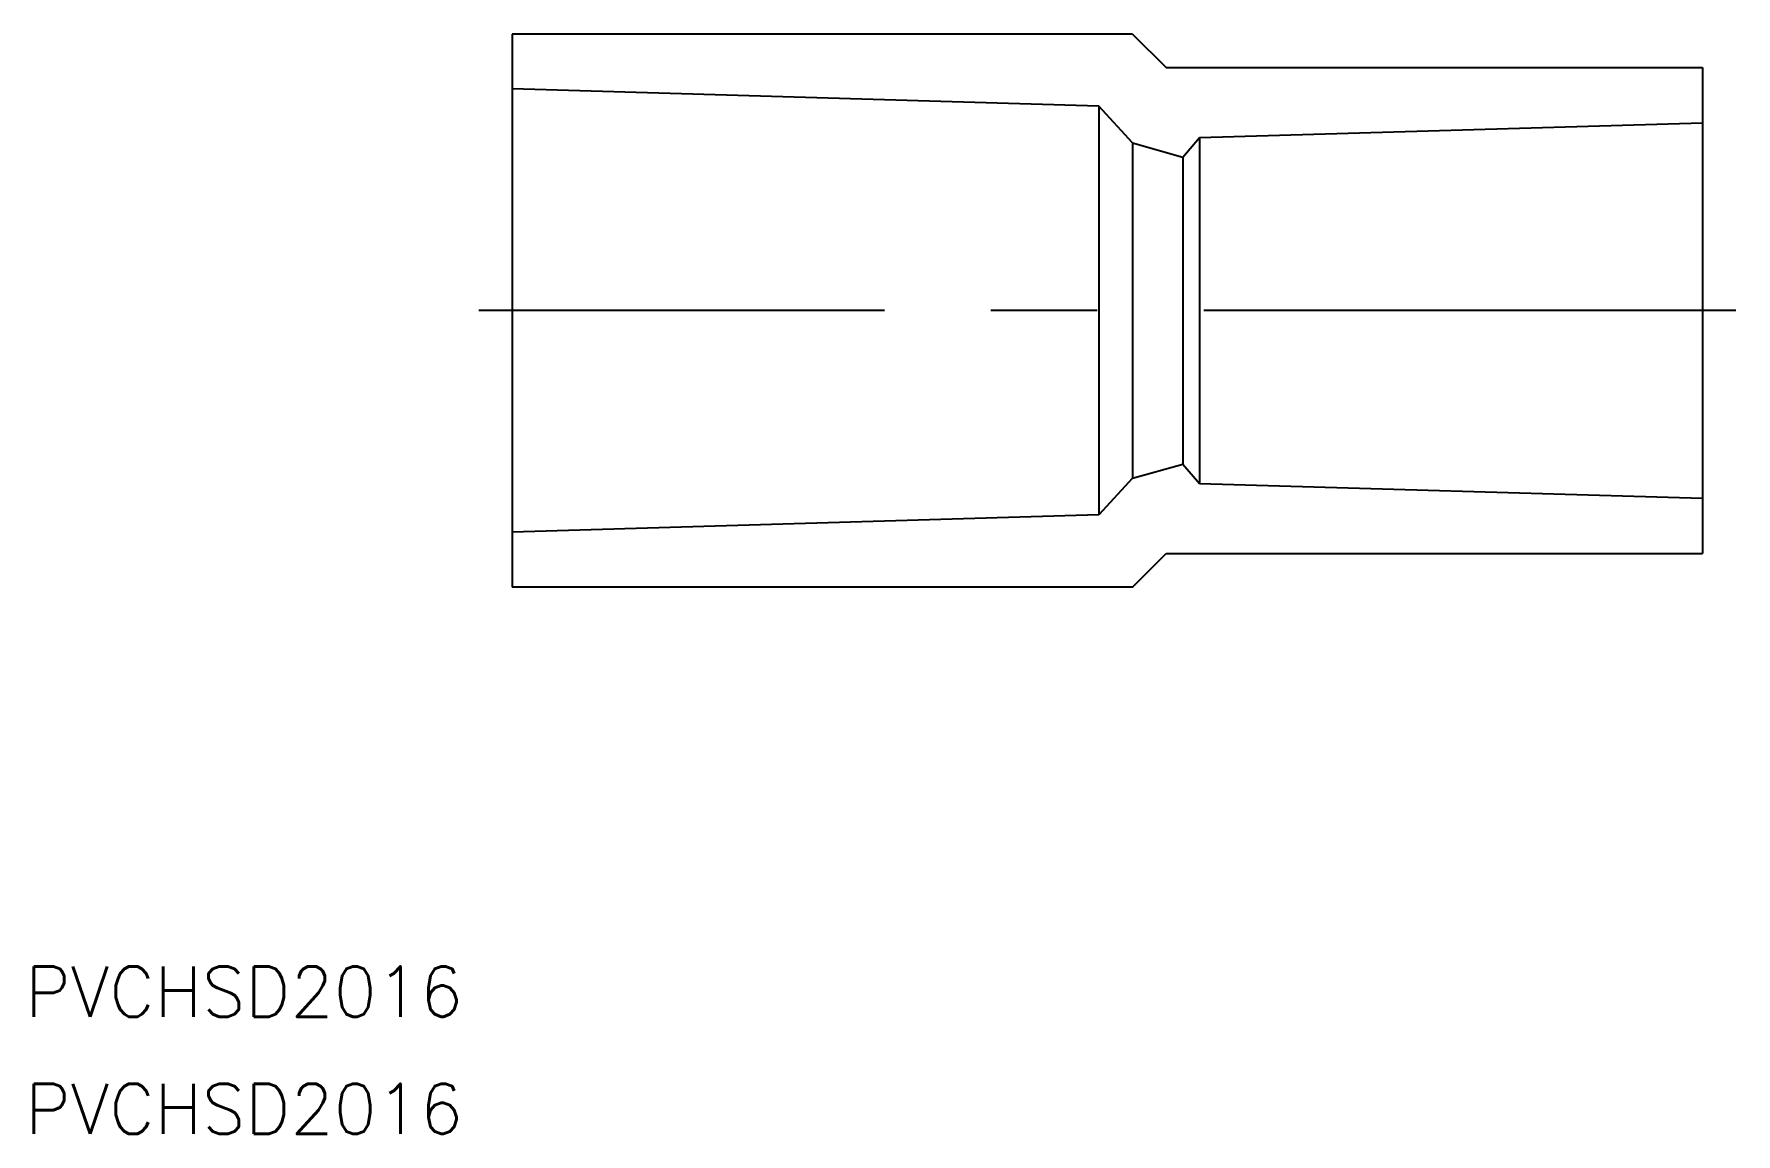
# Model space of a CAD drawing. Extents: x -29 to 73, y -49 to 17.
import ezdxf

# ---------------------------------------------------------------- set-up
doc = ezdxf.new("R2010")
doc.units = 0
doc.linetypes.add('CENTER', pattern=[50.8, 31.75, -6.35, 6.35, -6.35])
doc.layers.get('0').update_dxf_attribs({"linetype": 'CONTINUOUS'})
doc.layers.add('CENTER', color=1, linetype='CENTER')
doc.styles.get("Standard").update_dxf_attribs({"font": 'txt.shx', "height": 3, "bigfont": 'bigfont.shx'})

msp = doc.modelspace()

# ---------------------------------------------------------------- linework, layer by layer
at = {"color": 7, "linetype": 'CONTINUOUS'}
for p, q in [((37, 16.5), (0, 16.5)), ((0, 16.5), (0, -16.5)), ((37, 16.5), (39, 14.5)), ((39, 14.5), (71, 14.5)), ((71, 14.5), (71, -14.5)), ((35, 12.2), (0, 13.23)), ((35, 12.2), (35, -12.2)), ((37, 10), (35, 12.2)), ((41, 10.32), (71, 11.2)), ((40, 9.16), (41, 10.32)), ((41, 10.32), (41, -10.32)), ((37, 10), (37, -10)), ((37, 10), (40, 9.16)), ((40, 9.16), (40, -9.16)), ((37, -10), (35, -12.2)), ((37, -10), (40, -9.16)), ((40, -9.16), (41, -10.32)), ((41, -10.32), (71, -11.2)), ((35, -12.2), (0, -13.23)), ((37, -16.5), (39, -14.5)), ((39, -14.5), (71, -14.5)), ((37, -16.5), (0, -16.5))]:
    msp.add_line(p, q, dxfattribs=at)
at = {"layer": 'CENTER', "color": 1, "linetype": 'CENTER'}
msp.add_line((73, 0), (-2, 0), dxfattribs=at)

# ---------------------------------------------------------------- texts
at = {"color": 7, "linetype": 'CONTINUOUS'}
for p in [(-29.05, -42.14), (-29.05, -49.14)]:
    msp.add_text('PVCHSD2016', height=3, dxfattribs=at).set_placement(p)

doc.saveas('drawing.dxf')
